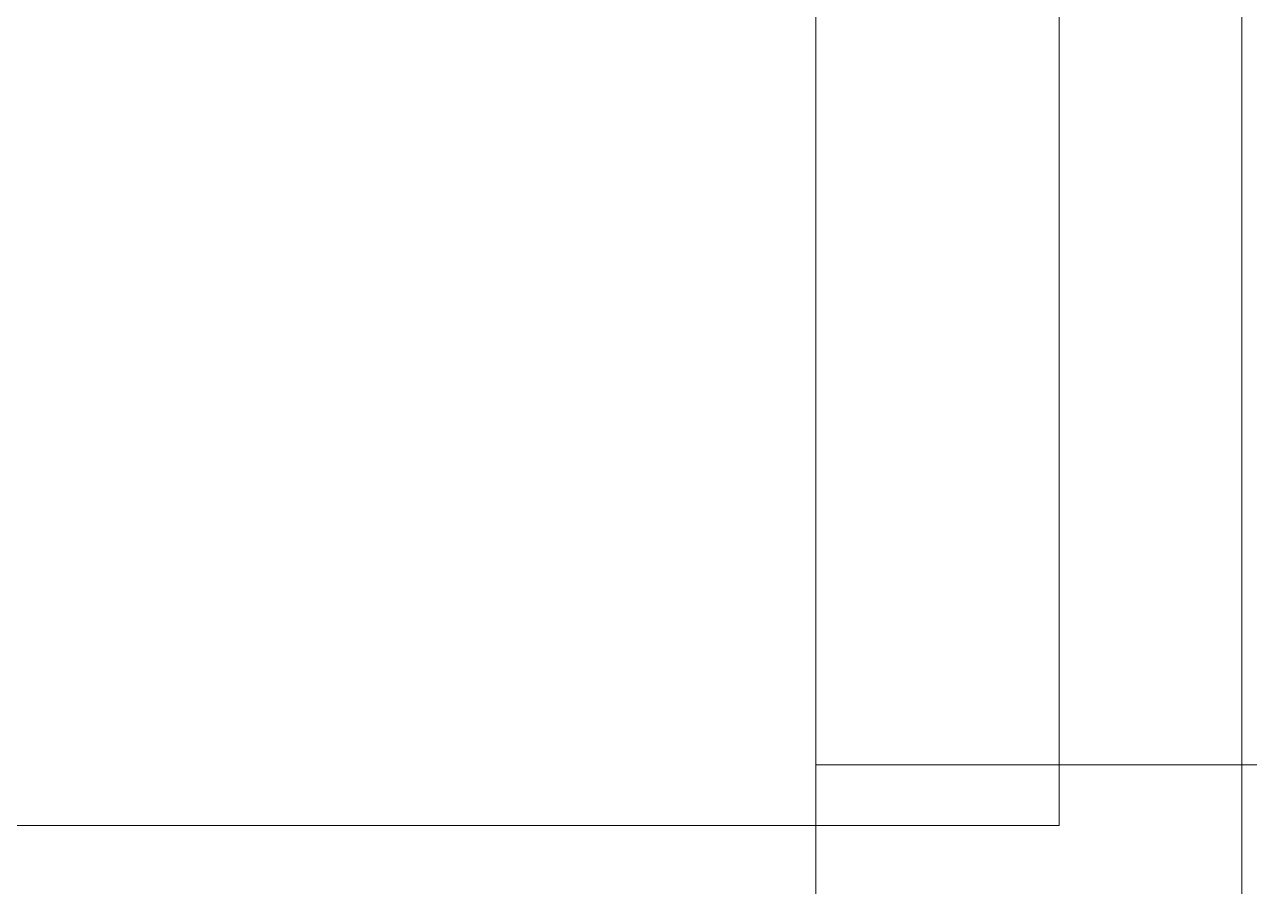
# Model space of a CAD drawing. Header units: millimetres. Extents: x -177800 to -26107, y -132450 to -18386.
# Drawn here: x -164779.87 to -164769.81, y -129239.87 to -129232.79 of the extents above; entities that cross this region are included whole.
import ezdxf

# ---------------------------------------------------------------- set-up
doc = ezdxf.new("R2010")
doc.units = ezdxf.units.MM
doc.layers.add('0-1', color=7, linetype='Continuous', lineweight=5)
doc.layers.add('A-_GENM----_M', color=6, linetype='Continuous', lineweight=9, true_color=0xff00ff)

# ---------------------------------------------------------------- blocks, each defined once
blk = doc.blocks.new('IDA - Toilet Partition - Corner - 950Lx700Width-4428229-BLK 2 UPPER ROOF PLAN')
at = {"layer": 'A-_GENM----_M'}
for p, q in [((896.5, -1756.75), (896.5, -1787)), ((900, -1783.5), (869.75, -1783.5)), ((882, -1785), (897, -1785)), ((897, -1785), (897, -1802)), ((897, -1787), (810, -1787)), ((896.5, -1787), (898, -1787)), ((897, -1800), (897, -1787))]:
    blk.add_line(p, q, dxfattribs=at)
blk.add_open_spline([(883.619, -1787), (884.446, -1787), (886.475, -1787), (890.42, -1787), (895.125, -1787), (898.339, -1787), (900, -1787)], degree=3, dxfattribs=at)
blk = doc.blocks.new('IDA - Toilet Partition - Corner - 950Lx700Width-V17-BLK 2 UPPER ROOF PLAN')
at = {"layer": 'A-_GENM----_M'}
blk.add_open_spline([(-16.381, -1787), (-15.554, -1787), (-13.525, -1787), (-9.58, -1787), (-4.875, -1787), (-1.661, -1787), (0, -1787)], degree=3, dxfattribs=at)
blk = doc.blocks.new('1599_DB_A_BLK3_1STGD_R21_rvt-1-BLK 2 UPPER ROOF PLAN')
at = {"layer": 'A-_GENM----_M', "rotation": 269.9999999999992}
for name, p in [('IDA - Toilet Partition - Corner - 950Lx700Width-4428229-BLK 2 UPPER ROOF PLAN', (-162986.372, -128342.373)), ('IDA - Toilet Partition - Corner - 950Lx700Width-V17-BLK 2 UPPER ROOF PLAN', (-162986.372, -129242.373))]:
    blk.add_blockref(name, p, dxfattribs=at)

msp = doc.modelspace()

# ---------------------------------------------------------------- block references
at = {"layer": '0-1'}
msp.add_blockref('1599_DB_A_BLK3_1STGD_R21_rvt-1-BLK 2 UPPER ROOF PLAN', (0, 0), dxfattribs=at)

doc.saveas('drawing.dxf')
